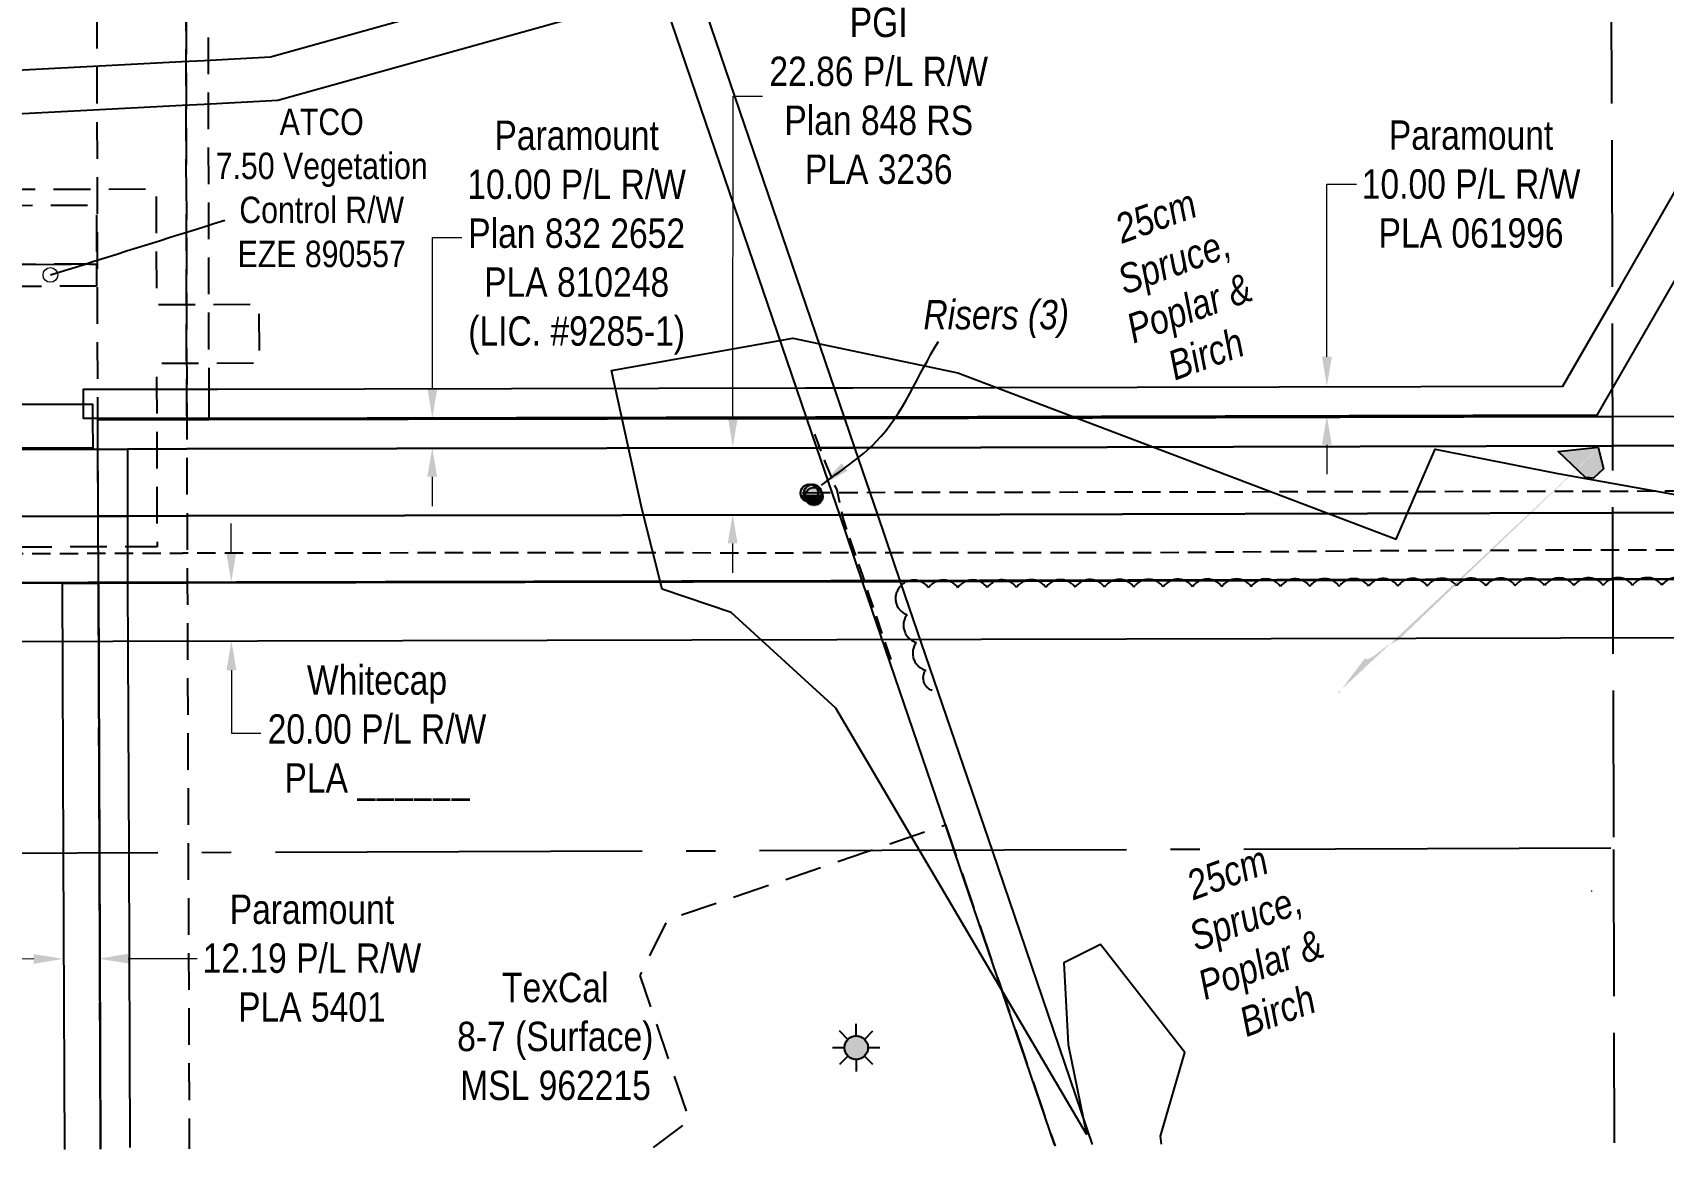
# Model space of a CAD drawing. Extents: x 500622 to 512229, y 6022177 to 6028063.
# Drawn here: x 510736 to 511292, y 6022219 to 6022600 of the extents above; entities that cross this region are included whole.
import ezdxf

# ---------------------------------------------------------------- set-up
doc = ezdxf.new("R2010")
doc.units = 0
doc.header["$LTSCALE"] = 5
doc.header["$PDMODE"] = 3
doc.header["$PDSIZE"] = 30
for name, pattern in [('0', [1, 1, 0]), ('foc-ACCESSROAD', [3.75, 2.5, -1.25]), ('foc-FLOWLINE', [3.75, 2.5, -1.25]), ('foc-QUARTERLINE', [33, 25, -3, 2, -3]), ('foc-UNSURVEYED', [12.5, 10, -2.5]), ('UG_PIPE', [1.875, 1.25, -0.625])]:
    doc.linetypes.add(name, pattern=pattern)
doc.layers.get('Defpoints').update_dxf_attribs({"color": 9})
for name, color, linetype, lineweight in [('AS-GENERAL', 48, 'Continuous', 18), ('C-RW-T', 13, 'Continuous', 9), ('F-EZE-T', 190, 'Continuous', 9), ('F-RW-T', 190, 'Continuous', 9), ('F-WS-T', 190, 'Continuous', 9)]:
    doc.layers.add(name, color=color, linetype=linetype, lineweight=lineweight)
for name, color, linetype in [('AS-PIPE-UG', 44, 'UG_PIPE'), ('AS-SYMBOL', 7, 'Continuous'), ('AS-UNDERLAY-H', 141, 'Continuous'), ('C-RW', 13, 'Continuous'), ('F-EZE', 190, 'foc-FLOWLINE'), ('F-RW', 190, 'Continuous'), ('F-WS', 190, 'foc-ACCESSROAD'), ('F-WS-S', 190, 'Continuous'), ('FieldVerifiedWetlands_202', 7, 'Continuous'), ('L-SECQ', 8, 'foc-QUARTERLINE'), ('L-USEC', 7, 'foc-UNSURVEYED'), ('T-BUSH', 110, '0'), ('T-BUSH-T', 110, 'Continuous'), ('WETLAND', 143, 'Continuous')]:
    doc.layers.add(name, color=color, linetype=linetype)
doc.styles.add('80CG', font='ARIALN.TTF', dxfattribs={"height": 10})
doc.styles.add('80L', font='ARIALN.TTF', dxfattribs={"height": 10})
doc.dimstyles.new('Compass 5 000', dxfattribs={"dimscale": 5, "dimtxt": 9, "dimasz": 2, "dimexe": 0.2, "dimexo": 0.0625, "dimgap": 0.5, "dimtad": 0, "dimtih": 1, "dimtoh": 1, "dimzin": 0, "dimdsep": 46, "dimtxsty": '80CG', "dimcen": 0.1, "dimse1": 1, "dimse2": 1, "dimclrd": 256, "dimclrt": 256, "dimaunit": 1, "dimadec": 4, "dimazin": 0, "dimtfac": 0.06, "dimtofl": 0, "dimtmove": 0, "dimatfit": 1, "dimfxl": 0.2, "dimtolj": 1, "dimtzin": 0, "dimlwd": -1, "dimarcsym": 0})

# ---------------------------------------------------------------- blocks, each defined once
blk = doc.blocks.new('*D589')
at = {"layer": 'Defpoints', "color": 0, "transparency": 16777216}
for p in [(510746.69, 6022283.99), (510746.89, 6022230.06), (510759.08, 6022230.11)]:
    blk.add_point(p, dxfattribs=at)
at = {"layer": 'F-RW-T', "transparency": 16777216}
for p, q in [((510736.69, 6022283.95), (510726.69, 6022283.91)), ((510768.88, 6022284.07), (510792.4, 6022284.16))]:
    blk.add_line(p, q, dxfattribs=at)
for points in [[(510736.68, 6022285.62), (510736.69, 6022282.28), (510746.69, 6022283.99)], [(510768.88, 6022285.74), (510768.89, 6022282.41), (510758.88, 6022284.03)]]:
    blk.add_solid(points, dxfattribs=at)
at = {"layer": 'F-RW-T', "transparency": 16777216, "insert": (510831.49, 6022284.16), "char_height": 10, "attachment_point": 5, "style": '80CG'}
blk.add_mtext('\\A1;Paramount\\P12.19 P/L R/W\\PPLA 5401', dxfattribs=at)
blk = doc.blocks.new('*D607')
at = {"layer": 'Defpoints', "color": 0, "transparency": 16777216}
for p in [(510867.05, 6022458.54), (510867.02, 6022435.69), (510974.84, 6022435.53)]:
    blk.add_point(p, dxfattribs=at)
at = {"layer": 'F-RW-T', "transparency": 16777216}
for p, q in [((510974.89, 6022468.39), (510975.05, 6022577.97)), ((510975.05, 6022577.97), (510985.05, 6022577.97)), ((510974.83, 6022425.53), (510974.81, 6022415.53))]:
    blk.add_line(p, q, dxfattribs=at)
for points in [[(510973.22, 6022468.39), (510976.56, 6022468.39), (510974.88, 6022458.39)], [(510973.16, 6022425.53), (510976.5, 6022425.53), (510974.84, 6022435.53)]]:
    blk.add_solid(points, dxfattribs=at)
at = {"layer": 'F-RW-T', "transparency": 16777216, "insert": (511024.59, 6022577.97), "char_height": 10, "attachment_point": 5, "style": '80CG'}
blk.add_mtext('\\A1;PGI \\P22.86 P/L R/W\\PPlan 848 RS\\PPLA 3236', dxfattribs=at)
blk = doc.blocks.new('*D608')
at = {"layer": 'Defpoints', "color": 0, "transparency": 16777216}
for p in [(511151.78, 6022479.15), (511177.29, 6022479.13), (511151.78, 6022469.14)]:
    blk.add_point(p, dxfattribs=at)
at = {"layer": 'F-RW-T', "transparency": 16777216}
for p, q in [((511177.29, 6022489.13), (511177.32, 6022547.91)), ((511177.32, 6022547.91), (511187.32, 6022547.91)), ((511177.27, 6022459.13), (511177.27, 6022449.13))]:
    blk.add_line(p, q, dxfattribs=at)
for points in [[(511175.62, 6022489.13), (511178.96, 6022489.13), (511177.29, 6022479.13)], [(511175.61, 6022459.13), (511178.94, 6022459.13), (511177.28, 6022469.13)]]:
    blk.add_solid(points, dxfattribs=at)
at = {"layer": 'F-RW-T', "transparency": 16777216, "insert": (511226.41, 6022547.91), "char_height": 10, "attachment_point": 5, "style": '80CG'}
blk.add_mtext('\\A1;Paramount\\P10.00 P/L R/W\\PPLA 061996', dxfattribs=at)
blk = doc.blocks.new('*D624')
at = {"layer": 'Defpoints', "color": 0, "transparency": 16777216}
for p in [(510828.79, 6022468.31), (510872.51, 6022468.25), (510828.77, 6022458.31)]:
    blk.add_point(p, dxfattribs=at)
at = {"layer": 'F-RW-T', "transparency": 16777216}
for p, q in [((510872.52, 6022478.25), (510872.59, 6022529.73)), ((510872.59, 6022529.73), (510882.59, 6022529.73)), ((510872.48, 6022448.25), (510872.46, 6022438.25))]:
    blk.add_line(p, q, dxfattribs=at)
for points in [[(510870.85, 6022478.25), (510874.19, 6022478.25), (510872.51, 6022468.25)], [(510870.81, 6022448.25), (510874.14, 6022448.25), (510872.49, 6022458.25)]]:
    blk.add_solid(points, dxfattribs=at)
at = {"layer": 'F-RW-T', "transparency": 16777216, "insert": (510921.68, 6022529.73), "char_height": 10, "attachment_point": 5, "style": '80CG'}
blk.add_mtext('\\A1;Paramount \\P10.00 P/L R/W\\PPlan 832 2652\\PPLA 810248\\P(LIC. #9285-1)', dxfattribs=at)
blk = doc.blocks.new('riser')
h = blk.add_hatch(color=255)
h.dxf.hatch_style = 1
edge = h.paths.add_edge_path()
edge.add_arc((0, 0), 0.7, 0, 360)
blk.add_hatch(color=48).paths.add_polyline_path([(0.58, -0.15), (-0.58, -0.15, 0.774597)])
at = {"color": 48}
blk.add_line((-0.58, -0.15), (0.58, -0.15), dxfattribs=at)
blk.add_circle((0, 0), 0.6, dxfattribs=at)
blk = doc.blocks.new('*D1124')
at = {"layer": 'C-RW-T', "transparency": 16777216}
for p, q in [((510804, 6022422.33), (510803.98, 6022432.33)), ((510804.08, 6022382.34), (510804.12, 6022360.86)), ((510804.12, 6022360.86), (510814.12, 6022360.86))]:
    blk.add_line(p, q, dxfattribs=at)
for points in [[(510805.66, 6022422.34), (510802.33, 6022422.33), (510804.02, 6022412.33)], [(510805.75, 6022382.35), (510802.41, 6022382.34), (510804.06, 6022392.34)]]:
    blk.add_solid(points, dxfattribs=at)
at = {"layer": 'Defpoints', "color": 0, "transparency": 16777216}
for p in [(510876.29, 6022412.48), (510804.06, 6022392.34), (510876.33, 6022392.49)]:
    blk.add_point(p, dxfattribs=at)
at = {"layer": 'C-RW-T', "transparency": 16777216, "insert": (510853.66, 6022360.86), "char_height": 10, "attachment_point": 5, "style": '80CG'}
blk.add_mtext('\\A1;Whitecap\\P20.00 P/L R/W\\PPLA ______', dxfattribs=at)
blk = doc.blocks.new('GAS')
h = blk.add_hatch(color=255)
h.dxf.hatch_style = 1
edge = h.paths.add_edge_path()
edge.add_arc((0, 0), 0.9, 0, 360)
for p, q in [((-0.57, 0.57), (-1.14, 1.14)), ((0, 0.81), (0, 1.62)), ((0.57, 0.57), (1.14, 1.14)), ((-0.81, 0), (-1.62, 0)), ((1.62, 0), (0.81, 0)), ((-0.57, -0.57), (-1.14, -1.14)), ((0, -0.81), (0, -1.62)), ((1.14, -1.14), (0.57, -0.57))]:
    blk.add_line(p, q)
blk.add_circle((0, 0), 0.8)

msp = doc.modelspace()

# ---------------------------------------------------------------- hatches: boundary and pattern name
at = {"layer": 'AS-UNDERLAY-H'}
h = msp.add_hatch(color=256, dxfattribs=at)
h.dxf.hatch_style = 1
h.paths.add_polyline_path([(511265.431, 6022447.959), (511256.097, 6022456.856), (511269.664, 6022458.376), (511271.509, 6022450.889), (511268.165, 6022447.785)], flags=17)
edge = h.paths.add_edge_path()
edge.add_line((511180.86, 6022374.408), (511181.602, 6022374.662))
edge.add_line((511181.602, 6022374.662), (511184.755, 6022379.148))
edge.add_line((511184.755, 6022379.148), (511190.208, 6022386.349))
edge.add_line((511190.208, 6022386.349), (511191.13, 6022386.035))
edge.add_line((511191.13, 6022386.035), (511193.08, 6022387.033))
edge.add_line((511193.08, 6022387.033), (511198.139, 6022390.916))
edge.add_line((511198.139, 6022390.916), (511201.237, 6022392.298))
edge.add_line((511201.237, 6022392.298), (511273.016, 6022460.876))

# ---------------------------------------------------------------- linework, layer by layer
at = {"layer": 'AS-PIPE-UG', "flags": 128}
for points in [[(511028.856, 6022385.934), (511026.075, 6022393.998), (511023.109, 6022402.884), (511021.25, 6022408.217), (511019.22, 6022414.642), (511015.153, 6022426.011), (511012.623, 6022433.792), (511010.396, 6022443.714), (511006.347, 6022453.286), (511001.8, 6022465.545)], [(511004.378, 6022442.801), (510998.668, 6022442.6)], [(511861.175, 6022444.267), (511004.367, 6022442.794)], [(512195.519, 6022425.119), (512108.81, 6022424.866), (512008.502, 6022424.342), (511958.573, 6022424.85), (511858.65, 6022424.562), (511856.978, 6022424.21), (511799.508, 6022424.311), (511758.696, 6022424.549), (511655.786, 6022423.996), (511610.516, 6022423.522), (511537.417, 6022423.379), (511473.445, 6022423.525), (511411.474, 6022423.508), (511336.759, 6022423.34), (511248.778, 6022423.174), (511191.841, 6022422.95), (511114.082, 6022422.276), (511039.658, 6022422.322), (510989.53, 6022422.255), (510901.805, 6022422.298), (510844.011, 6022422.251), (510787.561, 6022422.157), (510787.561, 6022422.135), (510731.216, 6022421.98), (510676.908, 6022421.781), (510623.238, 6022421.653), (510564.372, 6022421.604), (510515.99, 6022421.619), (510473.299, 6022421.399), (510428.312, 6022421.425), (510378.335, 6022421.234), (510347.682, 6022421.364), (510294.54, 6022420.999), (510249.803, 6022421.075), (510196.692, 6022420.967), (509550.337, 6022419.261)]]:
    msp.add_lwpolyline(points, dxfattribs=at)
at = {"layer": 'AS-UNDERLAY-H', "flags": 128}
msp.add_lwpolyline([(511265.431, 6022447.959), (511256.097, 6022456.856), (511269.664, 6022458.376), (511271.509, 6022450.889), (511268.165, 6022447.785)], close=True, dxfattribs=at)
at = {"layer": 'C-RW', "flags": 128}
msp.add_lwpolyline([(510319.487, 6022391.25), (511849.003, 6022394.705), (511849.148, 6022315.797), (511949.16, 6022315.98), (511949.324, 6022250.616), (511969.313, 6022250.666), (511969.099, 6022336.006), (511869.101, 6022335.823), (511868.956, 6022414.677), (510299.436, 6022411.194)], dxfattribs=at)
at = {"layer": 'F-EZE', "flags": 128}
for points in [[(510796.332, 6022477.736), (510796.351, 6022467.734), (510788.849, 6022467.721), (510788.831, 6022477.723), (510788.645, 6022574.706), (510788.616, 6022589.718), (510788.193, 6022811.214), (510788.179, 6022818.714), (510880.138, 6022819.78), (510882.686, 6022812.309), (510795.695, 6022811.3), (510796.117, 6022590.11), (510796.146, 6022575.099), (510796.332, 6022477.736)], [(510758.11, 6022513.174), (510723.212, 6022513.062), (510723.194, 6022520.564), (510758.098, 6022520.674), (510758.11, 6022513.174)]]:
    msp.add_lwpolyline(points, close=True, dxfattribs=at)
at = {"layer": 'F-RW'}
for points in [[(510620.015, 6023614.672), (510767.501, 6023185.705), (510775.031, 6023163.786), (510778.395, 6023154.001), (510788.752, 6023123.875), (510854.943, 6022931.379), (510879.953, 6022858.066), (510882.507, 6022850.577), (510885.059, 6022843.098), (510891.941, 6022822.92), (510892.962, 6022819.927), (510895.511, 6022812.456), (510957.704, 6022630.142), (510962.552, 6022615.931), (511009.569, 6022478.106), (511012.979, 6022468.109), (511016.385, 6022458.124), (511024.171, 6022435.297), (511031.958, 6022412.473), (511063.312, 6022320.558), (511097.364, 6022220.738)], [(511084.503, 6022220.697), (511050.45, 6022320.517), (511047.337, 6022329.645), (511019.094, 6022412.439), (511011.308, 6022435.264), (511003.518, 6022458.098), (511000.11, 6022468.085), (510996.701, 6022478.081), (510950.798, 6022612.644), (510945.95, 6022626.855), (510882.686, 6022812.309), (510880.138, 6022819.78), (510879.116, 6022822.771), (510872.203, 6022843.039), (510869.678, 6022850.443), (510867.098, 6022858.006), (510843.445, 6022927.339), (510775.886, 6023123.834), (510765.528, 6023153.961), (510763.932, 6023158.437), (510756.468, 6023180.372), (510608.469, 6023610.775)], [(510646.129, 6022582.351), (510756.949, 6022588.134), (510787.222, 6022589.713), (510794.723, 6022590.106), (510817.379, 6022591.288), (510944.556, 6022626.851), (510956.31, 6022630.138), (511051.085, 6022656.641), (511114.685, 6022674.426), (511118.722, 6022659.988), (511051.561, 6022641.207), (510961.158, 6022615.927), (510949.404, 6022612.639), (510819.819, 6022576.402), (510794.752, 6022575.094), (510787.25, 6022574.702), (510756.971, 6022573.122), (510722.021, 6022571.298)], [(511307.511, 6022535.594), (511277.48, 6022483.437), (511277.48, 6022483.437), (511269.273, 6022469.182), (511015.949, 6022468.513), (511003.081, 6022468.49), (510799.321, 6022468.139), (510791.819, 6022468.126), (510761.508, 6022468.074), (510753.673, 6022468.061), (510753.66, 6022473.057), (510753.648, 6022478.063), (510761.481, 6022478.076), (510791.801, 6022478.128), (510799.302, 6022478.141), (510999.671, 6022478.485), (511003.063, 6022478.491), (511012.54, 6022478.511), (511015.926, 6022478.517), (511257.721, 6022479.153), (511277.406, 6022513.344), (511307.438, 6022565.502)], [(510759.47, 6022219.668), (510759.094, 6022319.594), (510758.748, 6022411.99), (510758.662, 6022434.823), (510758.576, 6022457.675), (510758.538, 6022467.669), (510788.849, 6022467.721), (510796.351, 6022467.734), (511000.11, 6022468.085), (511012.979, 6022468.109), (511266.303, 6022468.777), (511274.545, 6022468.799), (511304.704, 6022468.879), (511660.317, 6022469.807), (512096.774, 6022470.967), (512196.721, 6022471.231)], [(510723.695, 6022457.615), (510758.576, 6022457.675), (510768.616, 6022457.692), (510788.868, 6022457.726), (511003.518, 6022458.098), (511016.385, 6022458.124), (511274.57, 6022458.805), (511304.728, 6022458.885), (512096.801, 6022460.974), (512196.747, 6022461.236)], [(512196.747, 6022461.237), (512096.801, 6022460.974), (511304.729, 6022458.885), (511274.57, 6022458.805), (511016.385, 6022458.124), (511003.518, 6022458.098), (510788.868, 6022457.726), (510768.616, 6022457.692), (510768.656, 6022434.84), (510768.695, 6022412.001), (510769.055, 6022319.625), (510769.445, 6022219.7)], [(512196.807, 6022438.39), (512096.861, 6022438.127), (511304.784, 6022436.038), (511274.626, 6022435.958), (511024.171, 6022435.297), (511011.308, 6022435.264), (510788.947, 6022434.878), (510768.656, 6022434.841), (510758.662, 6022434.824), (510472.494, 6022434.338), (510236.005, 6022433.931), (510221.006, 6022433.906), (509962.954, 6022433.426), (509932.468, 6022433.371), (509680.413, 6022432.917), (509650.255, 6022432.862), (509550.308, 6022432.708)], [(509550.308, 6022432.708), (509650.255, 6022432.862), (509680.413, 6022432.917), (509932.468, 6022433.371), (509962.954, 6022433.426), (510221.006, 6022433.906), (510236.005, 6022433.931), (510472.494, 6022434.338), (510758.662, 6022434.824), (510768.656, 6022434.841), (510788.947, 6022434.878), (511011.308, 6022435.264), (511024.171, 6022435.297), (511274.626, 6022435.958), (511304.784, 6022436.038), (512096.861, 6022438.127), (512196.807, 6022438.39)], [(512196.868, 6022415.543), (512149.904, 6022415.417), (512096.922, 6022415.282), (512039.239, 6022415.125), (512019.25, 6022415.072), (511968.902, 6022414.94), (511304.841, 6022413.193), (511274.682, 6022413.113), (511031.958, 6022412.473), (511019.094, 6022412.439), (510789.027, 6022412.035), (510768.695, 6022412.001), (510758.748, 6022411.99), (510746.552, 6022411.969), (510472.546, 6022411.495)], [(510747.277, 6022219.073), (510746.899, 6022319.555), (510746.552, 6022411.968), (510758.748, 6022411.99), (510759.094, 6022319.594), (510759.472, 6022219.111)]]:
    msp.add_lwpolyline(points, dxfattribs=at)
msp.add_lwpolyline([(510756.781, 6022468.026), (510756.818, 6022458.031), (510721.937, 6022457.971), (510626.027, 6022457.806), (510610.982, 6022457.781), (510599.99, 6022457.762), (510470.684, 6022457.541), (510318.021, 6022457.279), (510317.327, 6022457.405), (510253.531, 6022504.391), (510262.374, 6022516.494), (510317.283, 6022476.381), (510322.901, 6022472.277), (510470.65, 6022472.531), (510599.952, 6022472.753), (510612.208, 6022472.773), (510627.254, 6022472.798), (510721.901, 6022472.962), (510748.932, 6022473.008), (510756.761, 6022473.021), (510756.781, 6022468.026)], close=True, dxfattribs=at)
at = {"layer": 'F-WS', "flags": 128}
for points in [[(510759.472, 6022219.111), (510759.094, 6022319.594), (510758.748, 6022411.99), (510758.662, 6022434.823), (510758.576, 6022457.675), (510758.538, 6022467.669), (510758.519, 6022472.665), (510758.511, 6022477.671), (510758.458, 6022512.656), (510758.446, 6022520.157), (510758.415, 6022540.282), (510758.365, 6022573.127), (510758.343, 6022588.139), (510758.003, 6022811.099), (510757.992, 6022818.599), (510788.179, 6022818.714), (510788.193, 6022811.214), (510788.616, 6022589.718), (510788.645, 6022574.706), (510788.831, 6022477.723), (510788.849, 6022467.721), (510788.868, 6022457.726), (510788.947, 6022434.877), (510789.027, 6022412.036), (510789.349, 6022319.689), (510789.698, 6022219.207)], [(510947.854, 6022219.707), (510960.146, 6022228.971), (510943.316, 6022278.307), (510952.671, 6022297.351), (511020.313, 6022320.421), (511047.337, 6022329.645), (511084.693, 6022220.14)]]:
    msp.add_lwpolyline(points, dxfattribs=at)
for points in [[(510631.878, 6022579.924), (510637.574, 6022579.903), (510647.834, 6022579.952), (510648.404, 6022579.952), (510723.047, 6022580.08), (510723.067, 6022571.821), (510723.144, 6022540.688), (510758.067, 6022540.799), (510758.098, 6022520.674), (510723.194, 6022520.564), (510723.212, 6022513.062), (510723.31, 6022473.123), (510723.347, 6022458.133), (510627.437, 6022457.968), (510612.392, 6022457.942), (510601.399, 6022457.923), (510601.362, 6022472.914), (510601.1, 6022579.871), (510622.365, 6022579.907), (510631.878, 6022579.924)], [(510687.248, 6022546.153), (510692.943, 6022546.133), (510703.204, 6022546.181), (510703.773, 6022546.182), (510778.417, 6022546.31), (510778.437, 6022538.05), (510778.514, 6022506.918), (510813.436, 6022507.029), (510813.468, 6022486.904), (510778.564, 6022486.794), (510778.582, 6022479.292), (510778.68, 6022439.353), (510778.717, 6022424.363), (510682.806, 6022424.198), (510667.761, 6022424.172), (510656.769, 6022424.153), (510656.732, 6022439.144), (510656.47, 6022546.101), (510677.735, 6022546.136), (510687.248, 6022546.153)]]:
    msp.add_lwpolyline(points, close=True, dxfattribs=at)
at = {"layer": 'FieldVerifiedWetlands_202', "color": 6}
msp.add_lwpolyline([(511267.423, 6022307.001), (511267.459, 6022307.012), (511267.457, 6022307.005), (511267.423, 6022307.001)], close=True, dxfattribs=at)
at = {"layer": 'L-SECQ'}
msp.add_line((511274.028, 6022321.674), (510472.758, 6022319.139), dxfattribs=at)
at = {"layer": 'L-USEC'}
for p, q in [((511272.93, 6023125.425), (511274.908, 6022321.242)), ((511274.908, 6022321.242), (511275.154, 6022221.301))]:
    msp.add_line(p, q, dxfattribs=at)
at = {"layer": 'T-BUSH', "flags": 128}
msp.add_lwpolyline([(511551.609, 6022387.134, 0.5205671), (511549.26, 6022396.849, 0.5205671), (511546.912, 6022406.564, 0.5205671), (511541.299, 6022412.116, 0.5205671), (511531.304, 6022412.082, 0.5205671), (511521.31, 6022412.048, 0.5205671), (511511.315, 6022412.014, 0.5205671), (511501.321, 6022411.98, 0.5205671), (511491.326, 6022411.946, 0.5205671), (511481.331, 6022411.912, 0.5205671), (511471.337, 6022411.878, 0.5205671), (511461.342, 6022411.844, 0.5205671), (511451.348, 6022411.81, 0.5205671), (511441.353, 6022411.776, 0.5205671), (511431.359, 6022411.742, 0.5205671), (511421.364, 6022411.708, 0.5205671), (511411.37, 6022411.674, 0.5205671), (511401.375, 6022411.64, 0.5205671), (511391.381, 6022411.607, 0.5205671), (511381.386, 6022411.573, 0.5205671), (511371.392, 6022411.539, 0.5205671), (511361.397, 6022411.505, 0.5205671), (511351.403, 6022411.471, 0.5205671), (511341.408, 6022411.437, 0.5205671), (511331.413, 6022411.403, 0.5205671), (511321.419, 6022411.369, 0.5205671), (511311.424, 6022411.335, 0.5205671), (511301.43, 6022411.301, 0.5205671), (511291.435, 6022411.267, 0.5205671), (511281.441, 6022411.233, 0.5205671), (511271.446, 6022411.199, 0.5205671), (511261.452, 6022411.165, 0.5205671), (511251.457, 6022411.131, 0.5205671), (511241.463, 6022411.097, 0.5205671), (511231.468, 6022411.063, 0.5205671), (511221.474, 6022411.03, 0.5205671), (511211.479, 6022410.996, 0.5205671), (511201.485, 6022410.962, 0.5205671), (511191.49, 6022410.928, 0.5205671), (511181.495, 6022410.894, 0.5205671), (511171.501, 6022410.86, 0.5205671), (511161.506, 6022410.826, 0.5205671), (511151.512, 6022410.792, 0.5205671), (511141.517, 6022410.758, 0.5205671), (511131.523, 6022410.724, 0.5205671), (511121.528, 6022410.69, 0.5205671), (511111.534, 6022410.656, 0.5205671), (511101.539, 6022410.622, 0.5205671), (511091.545, 6022410.588, 0.5205671), (511081.55, 6022410.554, 0.5205671), (511071.556, 6022410.52, 0.5205671), (511061.561, 6022410.486, 0.5205671), (511051.567, 6022410.452, 0.5205671), (511041.572, 6022410.419, 0.5205671), (511031.577, 6022410.385, 0.5205671), (511034.22, 6022401.272, 0.5205671), (511037.378, 6022391.789, 0.5205671), (511040.535, 6022382.306, 0.5205671), (511042.797, 6022375.514, 0.5205671)], format="xyb", dxfattribs=at)
at = {"layer": 'WETLAND'}
msp.add_lwpolyline([(511120.972, 6022220.813), (511120.544, 6022223.578), (511128.843, 6022252.126), (511100.161, 6022288.934), (511087.623, 6022282.641), (511089.085, 6022254.813), (511095.436, 6022224.213), (511010.004, 6022369.428), (510974.36, 6022402.044), (510950.805, 6022409.989), (510943.94, 6022437.456), (510933.541, 6022484.396), (510995.318, 6022495.502), (511051.571, 6022483.635), (511200.945, 6022426.945), (511214.12, 6022457.591), (511255.982, 6022449.344), (511332.726, 6022435.618)], dxfattribs=at)

# ---------------------------------------------------------------- block references
at = {"layer": 'AS-SYMBOL', "color": 6, "xscale": 4.997294999999965, "yscale": 4.997294999999965, "zscale": 4.997294999999965}
for p in [(511000.968, 6022442.649), (511002.085, 6022442.622), (511002.528, 6022441.563)]:
    msp.add_blockref('riser', p, dxfattribs=at)
at = {"layer": 'AS-SYMBOL', "xscale": 4.999999999999917, "yscale": 4.999999999999917, "zscale": 4.999999999999917}
for p in [(511000.979, 6022442.655), (511002.096, 6022442.628), (511002.539, 6022441.57)]:
    msp.add_blockref('riser', p, dxfattribs=at)
at = {"layer": 'F-WS-S', "color": 3, "xscale": 4.997304999999997, "yscale": 4.997304999999997, "zscale": 4.997304999999997}
msp.add_blockref('GAS', (511016.92, 6022253.719), dxfattribs=at)

# ---------------------------------------------------------------- texts
at = {"layer": 'AS-GENERAL', "insert": (511039.826, 6022508.466), "char_height": 9.99459, "attachment_point": 1, "style": '80L'}
msp.add_mtext_dynamic_manual_height_columns('{\\fArial Narrow|b0|i1|c0|p34;Risers (3)}', width=49.05026, gutter_width=49.973, heights=[0], dxfattribs=at)
at = {"layer": 'F-EZE-T', "insert": (510834.82, 6022546.605), "char_height": 9, "width": 88.31797, "attachment_point": 5, "style": '80CG'}
msp.add_mtext('\\A1;ATCO\\P7.50 Vegetation \\PControl R/W\\PEZE 890557', dxfattribs=at)
at = {"layer": 'F-WS-T', "insert": (510880.684, 6022279.231), "char_height": 10, "attachment_point": 1, "style": '80L'}
msp.add_mtext_dynamic_manual_height_columns('\\pi15.562;TexCal\\P\\pi0.29638;8-7 (Surface)\\P\\pi1.3264;MSL 962215', width=66.28853, gutter_width=49.973, heights=[0], dxfattribs=at)
at = {"layer": 'T-BUSH-T', "char_height": 9.99463, "attachment_point": 1, "rotation": 20, "style": '80L'}
for insert in [(511086.175, 6022530.484), (511110.527, 6022306.8)]:
    msp.add_mtext_dynamic_manual_height_columns('\\pi19.119;{\\fArial Narrow|b0|i1|c0|p34;25cm \\P\\pi13.941;Spruce, \\P\\pi11.095;Poplar & \\P\\pi20.036;Birch}', width=65.37181, gutter_width=49.973, heights=[0], dxfattribs=dict(at, insert=insert))

# ---------------------------------------------------------------- dimensions: what is measured, and where the dimension line sits
at = {"layer": 'C-RW-T', "color": 2}
dim = msp.add_linear_dim(base=(510804.06, 6022392.343), p1=(510876.288, 6022412.482), p2=(510876.329, 6022392.493), angle=270.11886, text='Whitecap\\P20.00 P/L R/W\\PPLA ______', dimstyle='Compass 5 000', dxfattribs=at)
dim.commit()
dim.dimension.update_dxf_attribs({"geometry": '*D1124', "text_midpoint": (510853.664, 6022360.859), "dimtype": 161})
at = {"layer": 'F-RW-T'}
for base, p1, p2, angle, text, picture, middle in [((510974.843, 6022435.531), (510867.055, 6022458.543), (510867.022, 6022435.687), 269.91753, 'PGI \\P22.86 P/L R/W\\PPlan 848 RS\\PPLA 3236', '*D607', (511024.588, 6022577.971)), ((510872.505, 6022468.249), (510828.772, 6022458.313), (510828.786, 6022468.312), 89.91656, 'Paramount \\P10.00 P/L R/W\\PPlan 832 2652\\PPLA 810248\\P(LIC. #9285-1)', '*D624', (510921.681, 6022529.732)), ((511177.285, 6022479.133), (511151.778, 6022469.139), (511151.783, 6022479.146), 89.96976, 'Paramount\\P10.00 P/L R/W\\PPLA 061996', '*D608', (511226.407, 6022547.914)), ((510746.687, 6022283.989), (510759.084, 6022230.111), (510746.89, 6022230.065), 180.21533, 'Paramount\\P12.19 P/L R/W\\PPLA 5401', '*D589', (510831.487, 6022284.16))]:
    dim = msp.add_linear_dim(base=base, p1=p1, p2=p2, angle=angle, text=text, dimstyle='Compass 5 000', dxfattribs=at)
    dim.commit()
    dim.dimension.update_dxf_attribs({"geometry": picture, "text_midpoint": middle, "dimtype": 161})

# ---------------------------------------------------------------- leaders
at = {"layer": 'AS-GENERAL', "path_type": 1}
msp.add_leader([(511005.15, 6022445.341), (511023.772, 6022460.214), (511044.956, 6022494.333)], dimstyle='Compass 5 000', override={"dimgap": 0.5, "dimtad": 0}, dxfattribs=at)
at = {"layer": 'F-EZE-T', "path_type": 1}
msp.add_leader([(510742.386, 6022517.004), (510801.775, 6022535.658)], dimstyle='Compass 5 000', override={"dimasz": 1, "dimgap": 0.5, "dimtad": 0, "dimldrblk": 'DotBlank'}, dxfattribs=at)

doc.saveas('drawing.dxf')
